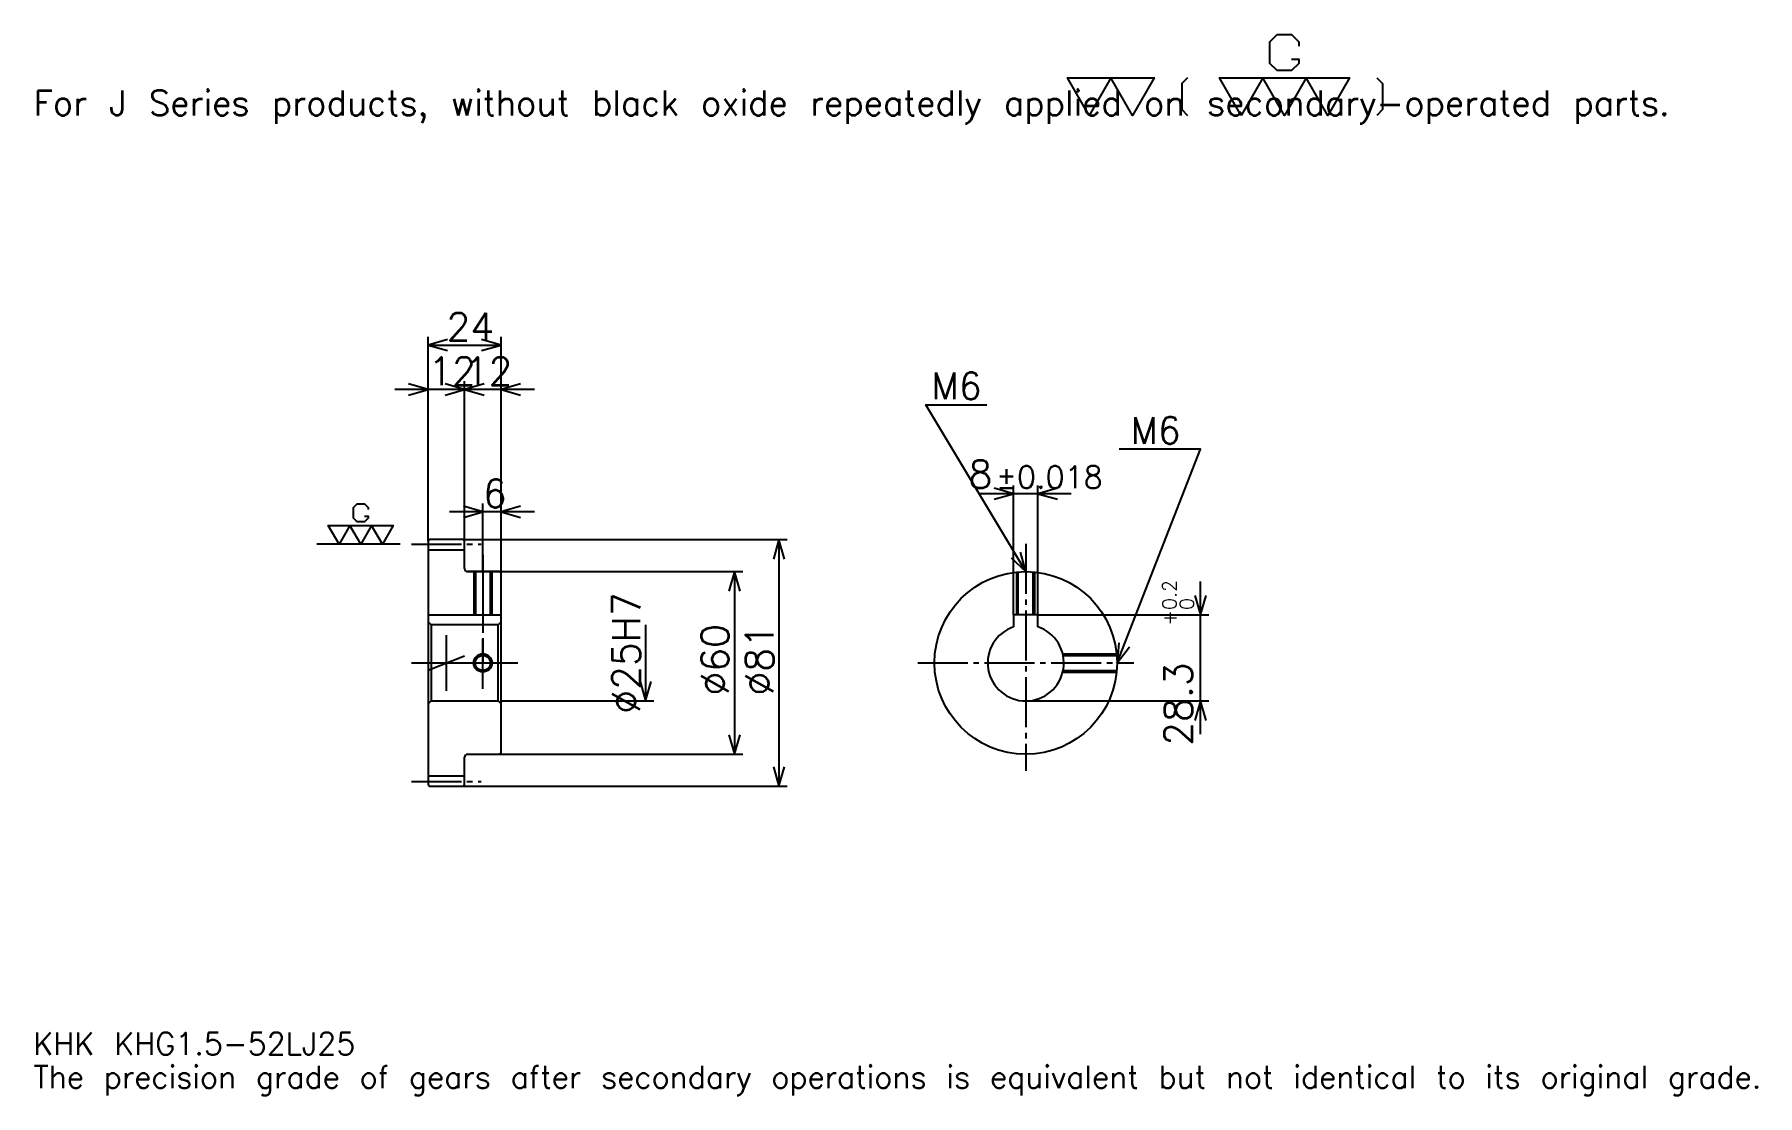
# Model space of a CAD drawing. Extents: x 19 to 585, y 7 to 355.
import ezdxf

# ---------------------------------------------------------------- set-up
doc = ezdxf.new("R2010")
doc.units = 0
doc.linetypes.add('DASHDOT', pattern=[21.913044, 16.434783, -1.826087, 1.826087, -1.826087])
doc.layers.get('0').update_dxf_attribs({"linetype": 'CONTINUOUS'})
doc.layers.add('DASHDOT', color=6, linetype='DASHDOT')
doc.styles.add('KANJI', font='TXT', dxfattribs={"bigfont": 'BIGFONT'})

msp = doc.modelspace()

# ---------------------------------------------------------------- linework, layer by layer
at = {"color": 5}
for p, q in [((147.913055, 189.32608), (147.913055, 255.978241)), ((171.913055, 189.32608), (171.913055, 255.978241)), ((147.913055, 253.23912), (171.913055, 253.23912)), ((170.869583, 238.630432), (136.956528, 238.630432)), ((182.869568, 238.630432), (148.956528, 238.630432)), ((159.913055, 189.32608), (159.913055, 241.369568)), ((359.304382, 204.391296), (329.391296, 204.391296)), ((340.347839, 164.626083), (340.347839, 207.130432)), ((348.347839, 164.626083), (348.347839, 207.130432)), ((182.869568, 198.456512), (154.956528, 198.456512)), ((165.913055, 189.32608), (165.913055, 201.195648)), ((147.913055, 188.82608), (147.913055, 189.32608)), ((159.413055, 189.32608), (171.913055, 189.32608)), ((159.913055, 188.82608), (159.913055, 189.32608)), ((165.913055, 178.82608), (165.913055, 189.32608)), ((165.913055, 178.82608), (165.913055, 189.32608)), ((171.913055, 189.32608), (265.956543, 189.32608)), ((171.913055, 178.32608), (171.913055, 189.32608)), ((263.217407, 189.32608), (263.217407, 108.32608)), ((160.913055, 178.82608), (171.913055, 178.82608)), ((171.913055, 178.82608), (251.347839, 178.82608)), ((248.608704, 178.82608), (248.608704, 118.82608)), ((401.739136, 125.36956), (401.739136, 175.582596)), ((348.347839, 164.626083), (404.478271, 164.626083)), ((219.391312, 161.32608), (219.391312, 136.32608)), ((171.913055, 136.32608), (222.130432, 136.32608)), ((344.347839, 136.32608), (404.478271, 136.32608)), ((160.913055, 118.82608), (171.913055, 118.82608)), ((171.913055, 118.82608), (251.347839, 118.82608)), ((159.413055, 108.32608), (171.913055, 108.32608)), ((171.913055, 108.32608), (265.956543, 108.32608))]:
    msp.add_line(p, q, dxfattribs=at)
at = {"color": 7}
for p, q in [((138.782623, 187.82608), (111.391312, 187.82608)), ((153.913055, 157.956512), (153.913055, 139.695648))]:
    msp.add_line(p, q, dxfattribs=at)
at = {"color": 4}
for p, q in [((147.913055, 185.95108), (159.913055, 185.95108)), ((147.913055, 164.626083), (171.913055, 164.626083)), ((148.913055, 161.32608), (148.913055, 136.32608)), ((170.913055, 161.32608), (171.913055, 162.32608)), ((170.913055, 136.32608), (171.913055, 135.32608)), ((147.913055, 111.70108), (159.913055, 111.70108))]:
    msp.add_line(p, q, dxfattribs=at)
at = {"color": 7}
for points in [[(431.686951, 347.212158), (434.060852, 347.212158), (434.060852, 345.787811), (431.686951, 343.41391), (426.939117, 343.41391), (424.565186, 345.787811), (424.565186, 352.909546), (426.939117, 355.283478), (431.686951, 355.283478), (434.060852, 352.909546), (434.060852, 351.485229)], [(365.217377, 328.695648), (358.095642, 341.040009), (386.582581, 341.040009), (379.460846, 328.695648), (372.339111, 341.040009), (365.217377, 328.695648)], [(397.502594, 341.040009), (395.603455, 339.140869), (395.603455, 330.594788), (397.502594, 328.695648)], [(415.06955, 328.695648), (407.947815, 341.040009), (450.678253, 341.040009), (443.556519, 328.695648), (436.434753, 341.040009), (429.313049, 328.695648), (422.191284, 341.040009), (415.06955, 328.695648)], [(459.699097, 341.040009), (461.598236, 339.140869), (461.598236, 330.594788), (459.699097, 328.695648)], [(127.004364, 197.084351), (128.191315, 197.084351), (128.191315, 196.372162), (127.004364, 195.185211), (124.630447, 195.185211), (123.443489, 196.372162), (123.443489, 199.933044), (124.630447, 201.119995), (127.004364, 201.119995), (128.191315, 199.933044), (128.191315, 199.220856)], [(118.695663, 187.82608), (115.134796, 193.99826), (136.500015, 193.99826), (132.939148, 187.82608), (129.378265, 193.99826), (125.817398, 187.82608), (122.256531, 193.99826), (118.695663, 187.82608)]]:
    msp.add_lwpolyline(points, dxfattribs=at)
at = {"color": 5}
for points in [[(154.304367, 255.065216), (147.913055, 253.23912), (154.304367, 251.413025)], [(165.521759, 251.413025), (171.913055, 253.23912), (165.521759, 255.065216)], [(141.521744, 236.804352), (147.913055, 238.630432), (141.521744, 240.456512)], [(153.521744, 236.804352), (159.913055, 238.630432), (153.521744, 240.456512)], [(166.304352, 240.456512), (159.913055, 238.630432), (166.304352, 236.804352)], [(178.304352, 240.456512), (171.913055, 238.630432), (178.304352, 236.804352)], [(344.347839, 178.82608), (311.478271, 233.608688), (331.565247, 233.608688)], [(374.347839, 148.82608), (401.739136, 219), (375.078247, 219)], [(333.956543, 202.565216), (340.347839, 204.391296), (333.956543, 206.217377)], [(354.739136, 206.217377), (348.347839, 204.391296), (354.739136, 202.565216)], [(159.521759, 196.630432), (165.913055, 198.456512), (159.521759, 200.282608)], [(178.304352, 200.282608), (171.913055, 198.456512), (178.304352, 196.630432)], [(265.043488, 182.934784), (263.217407, 189.32608), (261.391296, 182.934784)], [(339.493683, 183.367065), (344.347839, 178.82608), (342.625397, 185.246094)], [(250.434799, 172.434784), (248.608704, 178.82608), (246.782623, 172.434784)], [(399.913055, 171.01738), (401.739136, 164.626083), (403.565216, 171.01738)], [(374.970734, 155.443893), (374.347839, 148.82608), (378.372925, 154.115906)], [(217.565216, 142.717392), (219.391312, 136.32608), (221.217407, 142.717392)], [(403.565216, 129.934784), (401.739136, 136.32608), (399.913055, 129.934784)], [(246.782623, 125.217384), (248.608704, 118.82608), (250.434799, 125.217384)], [(261.391296, 114.717384), (263.217407, 108.32608), (265.043488, 114.717384)]]:
    msp.add_lwpolyline(points, dxfattribs=at)
at = {"color": 4}
for points in [[(159.913055, 179.82608), (159.913055, 188.82608), (159.413055, 189.32608), (148.413055, 189.32608), (147.913055, 188.82608), (147.913055, 135.32608)], [(160.913055, 118.82608), (171.413055, 118.82608), (171.913055, 119.32608), (171.913055, 178.32608), (171.413055, 178.82608), (160.913055, 178.82608)], [(162.913055, 178.82608), (162.913055, 164.626083)], [(163.453049, 178.82608), (163.453049, 164.626083)], [(168.373047, 178.82608), (168.373047, 164.626083)], [(168.913055, 178.82608), (168.913055, 164.626083)], [(341.347839, 164.626083), (341.347839, 178.675705)], [(341.887817, 164.626083), (341.887817, 178.725052)], [(346.807861, 164.626083), (346.807861, 178.725052)], [(347.347839, 164.626083), (347.347839, 178.675705)], [(348.347839, 160.668793), (348.347839, 164.626083), (340.347839, 164.626083), (340.347839, 160.668793)], [(147.913055, 135.32608), (148.913055, 136.32608), (170.913055, 136.32608), (170.913055, 161.32608), (148.913055, 161.32608), (147.913055, 162.32608)], [(356.482483, 151.82608), (374.197449, 151.82608)], [(356.603394, 151.286087), (374.246826, 151.286087)], [(356.482483, 145.82608), (374.197449, 145.82608)], [(356.603394, 146.366074), (374.246826, 146.366074)], [(147.913055, 135.32608), (147.913055, 108.82608), (148.413055, 108.32608), (159.413055, 108.32608), (159.913055, 108.82608), (159.913055, 117.82608)]]:
    msp.add_lwpolyline(points, dxfattribs=at)
for centre, radius in [((344.347839, 148.82608), 30), ((165.913055, 148.82608), 2.46)]:
    msp.add_circle(centre, radius, dxfattribs=at)
at = {"color": 7}
msp.add_circle((165.913055, 148.82608), 3, dxfattribs=at)
at = {"color": 4}
for centre, radius, start, end in [((160.913055, 179.82608), 1, 180, 270), ((344.347839, 148.82608), 12.5, 108.66292518, 71.33707482), ((160.913055, 117.82608), 1, 90, 180)]:
    msp.add_arc(centre, radius, start, end, dxfattribs=at)
at = {"layer": 'DASHDOT', "color": 7}
for p, q in [((142.434799, 187.82608), (165.391312, 187.82608)), ((344.347839, 187.956512), (344.347839, 113.347824)), ((165.913055, 178.82608), (165.913055, 148.82608)), ((142.434799, 148.82608), (177.391312, 148.82608)), ((147.913055, 146.462616), (159.913055, 151.189545)), ((308.869568, 148.82608), (379.826111, 148.82608)), ((142.434799, 109.82608), (165.391312, 109.82608))]:
    msp.add_line(p, q, dxfattribs=at)
for points in [[(165.913055, 184.304337), (165.913055, 159.147827)], [(165.913055, 140.347824), (165.913055, 157.304337)], [(157.434799, 148.82608), (174.391312, 148.82608)]]:
    msp.add_lwpolyline(points, dxfattribs=at)

# ---------------------------------------------------------------- texts
at = {"color": 7, "style": 'KANJI'}
for s, height, p in [('For J Series products, without black oxide repeatedly applied on secondary-operated parts.', 8.217391, (18.26087, 328.695648)), ('24', 9.130435, (153.978271, 254.699982)), ('12', 9.130435, (147.978271, 240.091309)), ('12', 9.130435, (159.978271, 240.091309)), ('M6', 8.765218, (313.304382, 235.434784)), ('M6', 8.765218, (378.730438, 220.82608)), ('8', 9.130435, (325.500793, 206.217377)), ('%%p0.018', 7.304348, (334.538818, 206.217377)), ('6', 9.130435, (165.945663, 199.917389)), ('KHK KHG1.5-52LJ25', 7.304348, (18.26087, 20.086956)), ('The precision grade of gears after secondary operations is equivalent but not identical to its original grade.', 7.304348, (18.26087, 9.130435))]:
    msp.add_text(s, height=height, dxfattribs=at).set_placement(p)
for s, height, p in [('%%c25H7', 9.130435, (217.565216, 132.16304)), ('0.2', 4.565217, (393.886963, 166.245117)), ('+', 4.565217, (393.886963, 161.13208)), ('0', 4.565217, (399.547852, 166.245117)), ('%%c60', 9.130435, (246.782623, 138.097824)), ('%%c81', 9.130435, (261.391296, 138.097824)), ('28.3', 9.130435, (399, 121.611938))]:
    msp.add_text(s, height=height, rotation=90, dxfattribs=at).set_placement(p)

doc.saveas('drawing.dxf')
